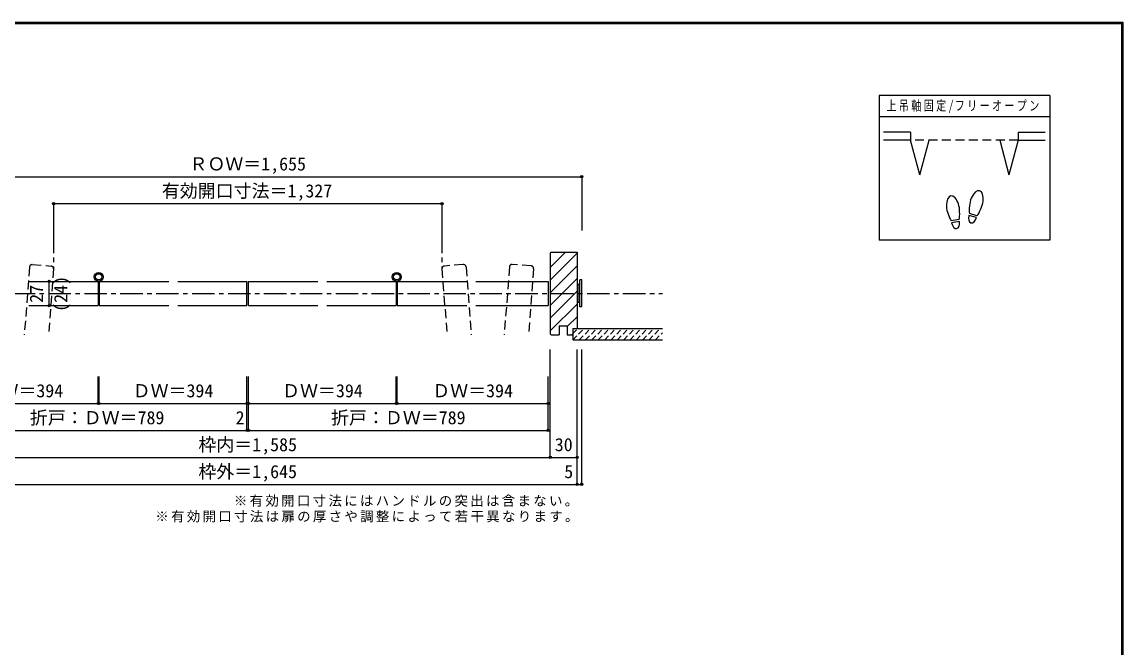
# Model space of a CAD drawing. Units: millimetres, scale not verified. Extents: x -973 to 977, y -718 to 696.
# Drawn here: x -250 to 977, y -1 to 696 of the extents above; entities that cross this region are included whole.
import ezdxf
from ezdxf.enums import TextEntityAlignment as Align

# ---------------------------------------------------------------- set-up
doc = ezdxf.new("R2010")
doc.units = ezdxf.units.MM
doc.header["$LTSCALE"] = 5
doc.header["$PDMODE"] = 32
doc.header["$PDSIZE"] = 2.5
for name, pattern in [('CHAIN1', [8, 5, -1, 1, -1]), ('DASHED1', [1.8, 1.2, -0.6]), ('DASHED2', [3, 2, -1])]:
    doc.linetypes.add(name, pattern=pattern)
for name, color, linetype in [('0-1_通り芯', 4, 'CHAIN1'), ('0-3_仕上げ', 2, 'Continuous'), ('0-4_枠', 3, 'Continuous'), ('0-6_扉', 6, 'Continuous'), ('0-7_金物', 7, 'Continuous'), ('0-8_戸当り', 3, 'Continuous'), ('0-A_文字', 7, 'Continuous'), ('0-B_寸法', 7, 'Continuous'), ('0-C_ハッチ', 4, 'DASHED1'), ('F-1_枠', 6, 'Continuous')]:
    doc.layers.add(name, color=color, linetype=linetype)
doc.styles.add('ＭＳ ゴシック', font='')
doc.styles.get('ＭＳ ゴシック').set_extended_font_data('MS Gothic')

msp = doc.modelspace()

# ---------------------------------------------------------------- linework, layer by layer
at = {"layer": '0-1_通り芯'}
for p, q in [((-214.664, 463.658), (-214.664, 421.422)), ((217.97, 463.658), (217.97, 421.422)), ((-460.347, 393.658), (463.653, 393.658))]:
    msp.add_line(p, q, dxfattribs=at)
at = {"layer": '0-3_仕上げ'}
for p, q in [((363.653, 354.658), (463.653, 354.658)), ((363.653, 342.158), (463.653, 342.158))]:
    msp.add_line(p, q, dxfattribs=at)
at = {"layer": '0-4_枠'}
for p, q in [((339.653, 439.658), (338.653, 438.658)), ((338.653, 438.658), (338.653, 348.658)), ((339.653, 439.658), (368.653, 439.658)), ((368.653, 439.658), (368.653, 354.658)), ((348.653, 357.658), (348.653, 347.658)), ((357.653, 347.658), (363.653, 347.658)), ((363.653, 354.658), (363.653, 347.658)), ((363.653, 354.658), (368.653, 354.658))]:
    msp.add_line(p, q, dxfattribs=at)
for points in [[(348.653, 357.658), (357.653, 357.658), (357.653, 347.658)], [(338.653, 348.658), (339.653, 347.658), (348.653, 347.658)]]:
    msp.add_lwpolyline(points, dxfattribs=at)
at = {"layer": '0-6_扉', "color": 2, "linetype": 'DASHED2'}
for p, q in [((-241.586, 423.013), (-247.313, 347.658)), ((-238.367, 425.777), (-217.428, 424.186)), ((-214.664, 420.967), (-220.235, 347.658)), ((217.97, 420.967), (223.541, 347.658)), ((241.673, 425.777), (220.734, 424.186)), ((244.892, 423.013), (250.619, 347.658)), ((293.123, 423.24), (287.378, 347.658)), ((317.281, 424.413), (296.341, 426.004)), ((320.045, 421.194), (314.456, 347.658))]:
    msp.add_line(p, q, dxfattribs=at)
at = {"layer": '0-6_扉'}
for p, q in [((-242.347, 407.158), (-164.847, 407.158)), ((-164.847, 407.158), (-164.847, 380.158)), ((-163.847, 407.158), (-163.847, 380.158)), ((-163.847, 407.158), (-86.347, 407.158)), ((-163.847, 407.158), (-86.347, 407.158)), ((-76.347, 407.158), (0.653, 407.158)), ((0.653, 380.158), (0.653, 407.158)), ((2.653, 407.158), (79.653, 407.158)), ((2.653, 380.158), (2.653, 407.158)), ((89.653, 407.158), (167.153, 407.158)), ((167.153, 407.158), (167.153, 380.158)), ((168.153, 407.158), (245.653, 407.158)), ((255.653, 407.158), (336.153, 407.158)), ((336.153, 407.158), (336.153, 380.158)), ((336.153, 407.158), (336.153, 380.158)), ((-242.347, 380.158), (-164.847, 380.158)), ((-163.847, 380.158), (-86.347, 380.158)), ((-76.347, 380.158), (0.653, 380.158)), ((2.653, 380.158), (79.653, 380.158)), ((89.653, 380.158), (167.153, 380.158)), ((255.653, 380.158), (336.153, 380.158))]:
    msp.add_line(p, q, dxfattribs=at)
msp.add_lwpolyline([(168.153, 407.158), (168.153, 380.158), (245.653, 380.158)], dxfattribs=at)
at = {"layer": '0-6_扉', "color": 2, "linetype": 'DASHED2'}
for centre, start, end in [((-238.595, 422.786), 85.65398, 175.65398), ((-217.655, 421.194), 355.65398, 85.65398), ((220.961, 421.194), 94.34602, 184.34602), ((241.901, 422.786), 4.34602, 94.34602), ((296.114, 423.013), 85.65398, 175.65398), ((317.054, 421.422), 355.65398, 85.65398)]:
    msp.add_arc(centre, 3, start, end, dxfattribs=at)
at = {"layer": '0-7_金物'}
for p, q in [((371.653, 378.657), (371.653, 408.657)), ((373.653, 408.657), (371.653, 408.657)), ((373.653, 378.657), (373.653, 408.657)), ((368.653, 402.658), (369.653, 402.658)), ((371.653, 403.657), (369.653, 403.657)), ((369.653, 383.657), (369.653, 403.657)), ((369.653, 384.658), (368.653, 384.658)), ((371.653, 383.657), (369.653, 383.657)), ((373.653, 378.657), (371.653, 378.657))]:
    msp.add_line(p, q, dxfattribs=at)
at = {"layer": '0-8_戸当り', "color": 2}
for p, q in [((739.986, 573.251), (709.986, 573.251)), ((739.986, 564.251), (709.986, 564.251)), ((739.986, 573.251), (739.986, 564.251)), ((750.339, 525.614), (739.986, 564.251)), ((750.339, 525.614), (760.692, 564.251)), ((839.281, 564.251), (849.634, 525.614)), ((859.986, 564.251), (849.634, 525.614)), ((859.986, 573.251), (859.986, 564.251)), ((859.986, 573.251), (889.986, 573.251)), ((859.986, 564.251), (889.986, 564.251))]:
    msp.add_line(p, q, dxfattribs=at)
at = {"layer": '0-8_戸当り', "color": 7, "linetype": 'DASHED2'}
msp.add_line((859.986, 564.251), (739.986, 564.251), dxfattribs=at)
at = {"layer": '0-8_戸当り'}
for p, q in [((813.479, 478.206), (804.998, 480.478)), ((814.022, 480.235), (805.542, 482.507)), ((794.011, 475.878), (785.365, 474.353)), ((794.376, 473.81), (785.73, 472.285))]:
    msp.add_line(p, q, dxfattribs=at)
for centre, major_axis, ratio, start_param, end_param in [((787.35, 488.377), (-2.445, 13.867), 0.5, 4.34059143, 8.22577918), ((813.267, 494.378), (3.644, 13.601), 0.5, 4.34059143, 8.22577918), ((813.163, 493.989), (4.416, 16.48), 0.4, 1.85063327, 2.44287679), ((787.42, 487.981), (-2.963, 16.802), 0.4, 1.85063327, 2.44287679), ((787.42, 487.981), (-2.963, 16.802), 0.4, 3.84030852, 4.43255203), ((809.238, 479.342), (1.894, 7.067), 0.6, 1.57079633, 4.71238898), ((813.163, 493.989), (4.416, 16.48), 0.4, 3.84030852, 4.43255203), ((790.053, 473.047), (-1.27, 7.205), 0.6, 1.57079633, 4.71238898)]:
    msp.add_ellipse(centre, major_axis=major_axis, ratio=ratio, start_param=start_param, end_param=end_param, dxfattribs=at)
at = {"layer": '0-A_文字', "color": 3}
for p, q in [((704.986, 614.167), (704.986, 453.167)), ((894.986, 614.167), (704.986, 614.167)), ((894.986, 590.167), (704.986, 590.167))]:
    msp.add_line(p, q, dxfattribs=at)
msp.add_lwpolyline([(894.986, 614.167), (894.986, 453.167), (704.986, 453.167)], dxfattribs=at)
at = {"layer": '0-A_文字'}
for centre, radius in [((-164.347, 412.158), 5), ((167.653, 412.158), 5), ((-164.347, 412.158), 3.5), ((167.653, 412.158), 3.5)]:
    msp.add_circle(centre, radius, dxfattribs=at)
at = {"layer": '0-B_寸法', "color": 4}
for p, q in [((-370.347, 523.658), (373.653, 523.658)), ((373.653, 523.658), (373.653, 463.658)), ((-214.664, 493.658), (217.97, 493.658)), ((-214.664, 493.658), (-214.664, 463.658)), ((217.97, 493.658), (217.97, 463.658)), ((-219.618, 380.157), (-219.618, 407.158)), ((338.653, 211.158), (338.653, 331.158)), ((368.653, 181.158), (368.653, 331.158)), ((373.653, 181.158), (373.653, 331.158)), ((-164.847, 271.158), (-164.847, 301.158)), ((-163.847, 271.158), (-163.847, 301.158)), ((0.653, 241.158), (0.653, 301.158)), ((2.653, 241.158), (2.653, 301.158)), ((167.153, 271.158), (167.153, 301.158)), ((168.153, 271.158), (168.153, 301.158)), ((336.153, 241.158), (336.153, 301.158)), ((-332.847, 271.158), (-164.847, 271.158)), ((-163.847, 271.158), (0.653, 271.158)), ((2.653, 271.158), (167.153, 271.158)), ((168.153, 271.158), (336.153, 271.158)), ((-332.847, 241.158), (0.653, 241.158)), ((0.653, 241.158), (2.653, 241.158)), ((2.653, 241.158), (336.153, 241.158)), ((-335.347, 211.158), (338.653, 211.158)), ((338.653, 211.158), (368.653, 211.158)), ((-365.347, 181.158), (368.653, 181.158)), ((368.653, 181.158), (373.653, 181.158))]:
    msp.add_line(p, q, dxfattribs=at)
at = {"layer": '0-B_寸法'}
for p in [(373.653, 523.658), (-214.664, 493.658), (217.97, 493.658), (-219.618, 407.158), (-219.618, 380.158), (-164.847, 271.158), (-163.847, 271.158), (0.653, 271.158), (2.653, 271.158), (167.153, 271.158), (168.153, 271.158), (336.153, 271.158), (0.653, 241.158), (2.653, 241.158), (336.153, 241.158), (338.653, 211.158), (368.653, 211.158), (368.653, 181.158), (373.653, 181.158)]:
    msp.add_point(p, dxfattribs=at)
at = {"layer": '0-C_ハッチ', "linetype": 'Continuous'}
for p, q in [((355.687, 439.658), (338.653, 422.623)), ((368.653, 438.481), (338.653, 408.481)), ((368.653, 424.339), (338.653, 394.339)), ((338.653, 380.197), (368.653, 410.197)), ((338.653, 366.055), (368.653, 396.055)), ((368.653, 381.912), (338.653, 351.913)), ((368.653, 367.77), (357.653, 356.77)), ((363.653, 348.628), (362.683, 347.658))]:
    msp.add_line(p, q, dxfattribs=at)
at = {"layer": '0-C_ハッチ'}
for p, q in [((363.653, 348.979), (369.332, 354.658)), ((363.903, 342.158), (376.403, 354.658)), ((370.974, 342.158), (383.474, 354.658)), ((378.045, 342.158), (390.545, 354.658)), ((385.116, 342.158), (397.616, 354.658)), ((392.187, 342.158), (404.687, 354.658)), ((399.258, 342.158), (411.758, 354.658)), ((406.329, 342.158), (418.829, 354.658)), ((413.4, 342.158), (425.9, 354.658)), ((420.471, 342.158), (432.971, 354.658)), ((427.542, 342.158), (440.042, 354.658)), ((434.613, 342.158), (447.113, 354.658)), ((441.684, 342.158), (454.184, 354.658)), ((448.755, 342.158), (461.255, 354.658)), ((455.827, 342.158), (463.653, 349.984))]:
    msp.add_line(p, q, dxfattribs=at)
at = {"layer": '0-C_ハッチ', "color": 2, "linetype": 'Continuous'}
msp.add_line((363.653, 354.658), (363.653, 342.158), dxfattribs=at)
at = {"layer": 'F-1_枠'}
for p, q in [((-973.347, 695.833), (976.653, 695.833)), ((-973.347, 695), (976.653, 695)), ((-973.347, 694.167), (976.653, 694.167)), ((974.986, 695.833), (974.986, -700.833)), ((975.82, 695.833), (975.82, -700.833)), ((976.653, 695.833), (976.653, -700.833))]:
    msp.add_line(p, q, dxfattribs=at)

# ---------------------------------------------------------------- texts
at = {"layer": '0-A_文字', "char_height": 11, "attachment_point": 7, "style": 'ＭＳ ゴシック'}
for s, insert in [('\\T1.23;\\W0.75;上吊軸固定/フリーオープン', (713.111, 594.667)), ('\\T1.17;※有効開口寸法にはハンドルの突出は含まない。', (-13.847, 156.158)), ('\\T1.17;※有効開口寸法は扉の厚さや調整によって若干異なります。', (-101.347, 138.658))]:
    msp.add_mtext(s, dxfattribs=dict(at, insert=insert))
at = {"layer": '0-B_寸法', "style": 'ＭＳ ゴシック'}
for s, p in [('ＲＯＷ＝1,655', (-63.347, 526.158)), ('有効開口寸法＝1,327', (-94.097, 496.158)), ('ＤＷ＝394', (-293.847, 273.658)), ('ＤＷ＝394', (-126.597, 273.658)), ('ＤＷ＝394', (39.903, 273.658)), ('ＤＷ＝394', (207.153, 273.658)), ('折戸：ＤＷ＝789', (-241.097, 243.658)), ('2', (-11.836, 243.658)), ('折戸：ＤＷ＝789', (94.403, 243.658)), ('枠内＝1,585', (-53.347, 213.658)), ('30', (343.653, 213.658)), ('枠外＝1,645', (-53.347, 183.658)), ('5', (354.248, 183.658))]:
    msp.add_text(s, height=14.66, dxfattribs=at).set_placement(p, align=Align.BOTTOM_LEFT)
for s, p in [('(24)', (-195.069, 373.282)), ('27', (-222.118, 383.282))]:
    msp.add_text(s, height=14.66, rotation=90, dxfattribs=at).set_placement(p, align=Align.BOTTOM_LEFT)

doc.saveas('drawing.dxf')
